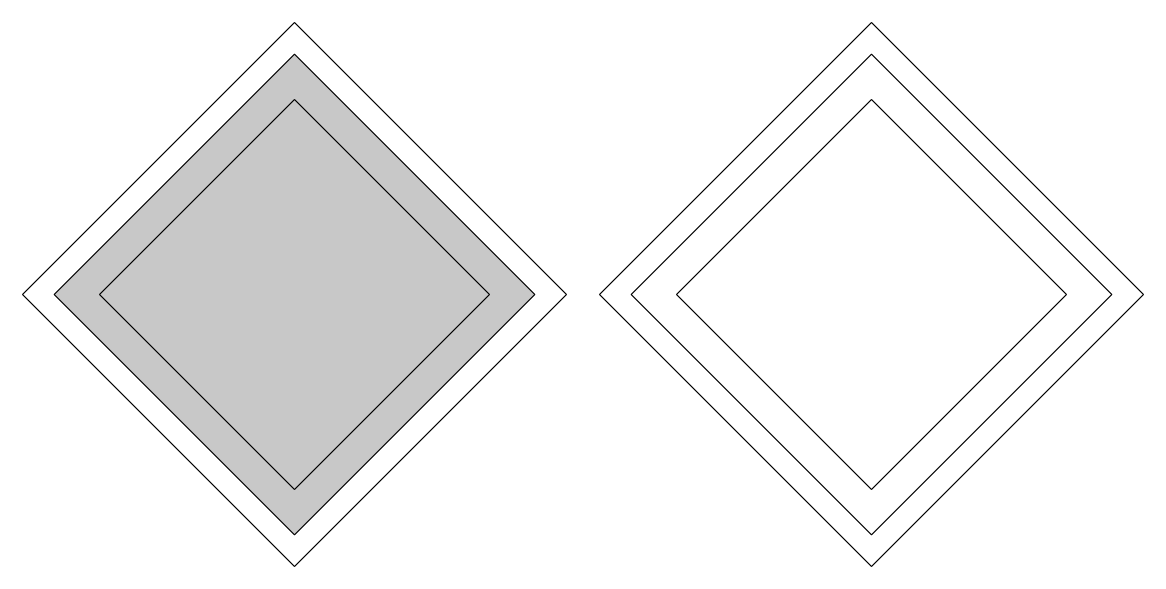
# Model space of a CAD drawing. Extents: x 917 to 2666, y 67 to 915.
import ezdxf

# ---------------------------------------------------------------- set-up
doc = ezdxf.new("R2010")
doc.units = 0
doc.header["$MEASUREMENT"] = 0

msp = doc.modelspace()

# ---------------------------------------------------------------- hatches: boundary and pattern name
h = msp.add_hatch(color=7)
h.paths.add_polyline_path([(1341.47, 116.413), (966.708, 491.18), (1341.47, 865.946), (1716.24, 491.18)])
h.paths.add_polyline_path([(1341.47, 187.124), (1037.42, 491.18), (1341.47, 795.235), (1645.53, 491.18)], flags=16)
msp.add_hatch(color=2).paths.add_polyline_path([(1341.47, 187.124), (1037.42, 491.18), (1341.47, 795.235), (1645.53, 491.18)])

# ---------------------------------------------------------------- linework, layer by layer
for points in [[(1341.47, 66.916), (917.21, 491.18), (1341.47, 915.443), (1765.74, 491.18)], [(2241.47, 66.916), (1817.21, 491.18), (2241.47, 915.443), (2665.74, 491.18)], [(1341.47, 116.413), (966.708, 491.18), (1341.47, 865.946), (1716.24, 491.18)], [(2241.47, 116.413), (1866.708, 491.18), (2241.47, 865.946), (2616.24, 491.18)], [(1341.47, 187.124), (1037.42, 491.18), (1341.47, 795.235), (1645.53, 491.18)], [(2241.47, 187.124), (1937.42, 491.18), (2241.47, 795.235), (2545.53, 491.18)]]:
    msp.add_lwpolyline(points, close=True)

doc.saveas('drawing.dxf')
